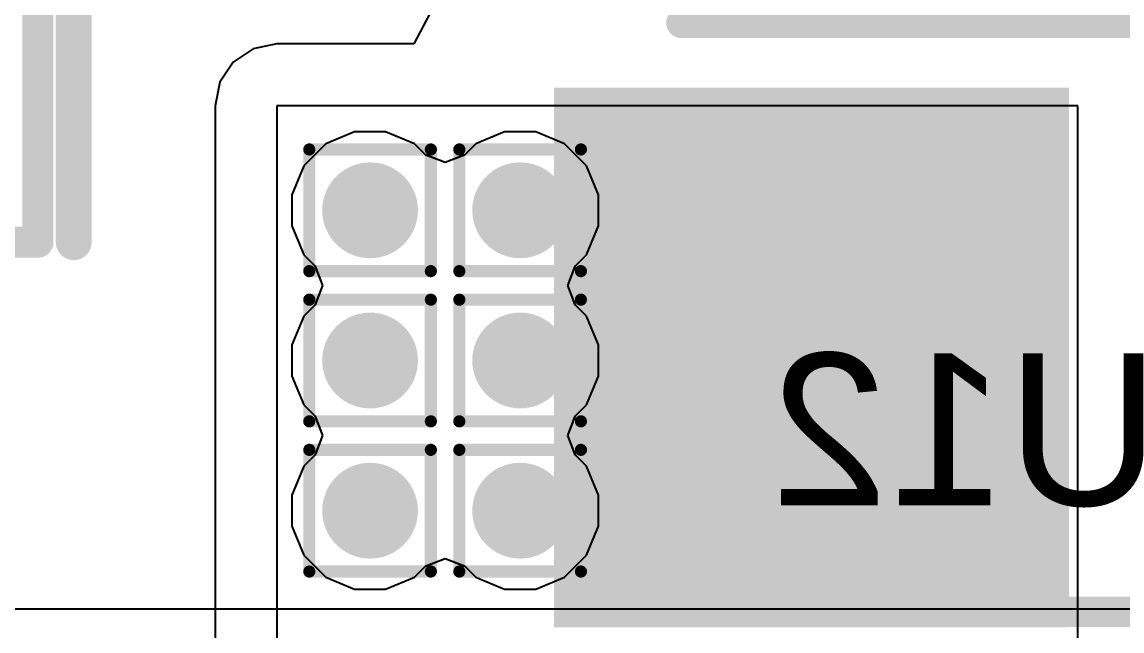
# Model space of a CAD drawing. Header units: inches. Extents: x -12 to 5355, y -7 to 5366.
# Drawn here: x 5.792 to 10.389, y 21.231 to 23.773 of the extents above; entities that cross this region are included whole.
import ezdxf

# ---------------------------------------------------------------- set-up
doc = ezdxf.new("R2010")
doc.units = ezdxf.units.IN
for name, color, linetype in [('BOTTOM LAYER', 5, 'Continuous'), ('Bottom Overlay', 54, 'Continuous'), ('Drill Drawing', 1, 'Continuous'), ('GROUND1', 16, 'Continuous'), ('GROUND2', 156, 'Continuous'), ('POWER', 76, 'Continuous'), ('SIGNAL', 90, 'Continuous'), ('Top 3D Models', 56, 'Continuous'), ('TOP LAYER', 1, 'Continuous'), ('Top Overlay', 2, 'Continuous'), ('Top Paste', 8, 'Continuous'), ('Top Solder', 216, 'Continuous'), ('Via Holes', 16, 'Continuous')]:
    doc.layers.add(name, color=color, linetype=linetype)
doc.styles.add('Arial', font='', dxfattribs={"height": 0.2})
doc.styles.get('Arial').set_extended_font_data('Arial')

# ---------------------------------------------------------------- blocks, each defined once
blk = doc.blocks.new('2036150003_1')
at = {"layer": 'Top 3D Models'}
for points in [[(4.705, 2.76, 0.13, 0.13, 0), (-4.705, 2.76, 0.13, 0.13, 0)], [(4.705, -3.16, 0.13, 0.13, 0), (4.705, 2.76, 0.13, 0.13, 0)]]:
    blk.add_lwpolyline(points, format="xyseb", dxfattribs=at)
blk.add_lwpolyline([(4.6725, 2.76, 0.065, 0.065, 1), (4.7375, 2.76, 0.065, 0.065, 1)], format="xyseb", close=True, dxfattribs=at)
blk.add_lwpolyline([(4.6725, 2.76, 0.065, 0.065, 1), (4.7375, 2.76, 0.065, 0.065, 1)], format="xyseb", close=True, dxfattribs=at)
at = {"layer": 'Top Overlay'}
blk.add_lwpolyline([(4.705, 2.91, 0.15, 0.15, 0), (-4.705, 2.91, 0.15, 0.15, 0)], format="xyseb", dxfattribs=at)
blk.add_lwpolyline([(4.6675, 2.91, 0.075, 0.075, 1), (4.7425, 2.91, 0.075, 0.075, 1)], format="xyseb", close=True, dxfattribs=at)
blk = doc.blocks.new('8_SO_EP__B_15')
at = {"layer": 'Bottom Overlay'}
blk.add_lwpolyline([(-1.6002, 2.5146, 0.127, 0.127, 0), (1.5748, 2.5146, 0.127, 0.127, 0)], format="xyseb", dxfattribs=at)
blk.add_lwpolyline([(-1.632, 2.5146, 0.0635, 0.0635, 1), (-1.5684, 2.5146, 0.0635, 0.0635, 1)], format="xyseb", close=True, dxfattribs=at)
blk = doc.blocks.new('DO_214AC_SMA__55')
at = {"layer": 'TOP LAYER'}
blk.add_hatch(color=1, dxfattribs=at).paths.add_polyline_path([(-3.0222, 1.1516), (-1.0222, 1.1516), (-1.0222, -0.9484), (-3.0222, -0.9484)])
at = {"layer": 'Top Paste'}
blk.add_hatch(color=8, dxfattribs=at).paths.add_polyline_path([(-3.0222, 1.1516), (-1.0222, 1.1516), (-1.0222, -0.9484), (-3.0222, -0.9484)])
at = {"layer": 'Top Solder'}
blk.add_hatch(color=216, dxfattribs=at).paths.add_polyline_path([(-3.0984, 1.2278), (-0.946, 1.2278), (-0.946, -1.0246), (-3.0984, -1.0246)])
at = {"layer": 'Top Overlay'}
blk.add_lwpolyline([(-2.5653, 1.4986, 0.127, 0.127, 0), (2.9211, 1.4986, 0.127, 0.127, 0)], format="xyseb", dxfattribs=at)
blk.add_lwpolyline([(-2.5971, 1.4986, 0.0635, 0.0635, 1), (-2.5336, 1.4986, 0.0635, 0.0635, 1)], format="xyseb", close=True, dxfattribs=at)

msp = doc.modelspace()

# ---------------------------------------------------------------- hatches: boundary and pattern name
at = {"layer": 'BOTTOM LAYER'}
h = msp.add_hatch(color=5, dxfattribs=at)
edge = h.paths.add_edge_path()
edge.add_arc((7.247, 22.987), 0.2, 0, 360)
h = msp.add_hatch(color=5, dxfattribs=at)
edge = h.paths.add_edge_path()
edge.add_arc((7.874, 22.987), 0.2, 0, 360)
h = msp.add_hatch(color=5, dxfattribs=at)
edge = h.paths.add_edge_path()
edge.add_arc((7.247, 22.36), 0.2, 0, 360)
h = msp.add_hatch(color=5, dxfattribs=at)
edge = h.paths.add_edge_path()
edge.add_arc((7.874, 22.36), 0.2, 0, 360)
h = msp.add_hatch(color=5, dxfattribs=at)
edge = h.paths.add_edge_path()
edge.add_arc((7.247, 21.733), 0.2, 0, 360)
h = msp.add_hatch(color=5, dxfattribs=at)
edge = h.paths.add_edge_path()
edge.add_arc((7.874, 21.733), 0.2, 0, 360)
at = {"layer": 'GROUND1'}
h = msp.add_hatch(color=16, dxfattribs=at)
edge = h.paths.add_edge_path()
edge.add_arc((7.247, 22.987), 0.2, 0, 360)
h = msp.add_hatch(color=16, dxfattribs=at)
edge = h.paths.add_edge_path()
edge.add_arc((7.874, 22.987), 0.2, 0, 360)
h = msp.add_hatch(color=16, dxfattribs=at)
edge = h.paths.add_edge_path()
edge.add_arc((7.247, 22.36), 0.2, 0, 360)
h = msp.add_hatch(color=16, dxfattribs=at)
edge = h.paths.add_edge_path()
edge.add_arc((7.874, 22.36), 0.2, 0, 360)
h = msp.add_hatch(color=16, dxfattribs=at)
edge = h.paths.add_edge_path()
edge.add_arc((7.247, 21.733), 0.2, 0, 360)
h = msp.add_hatch(color=16, dxfattribs=at)
edge = h.paths.add_edge_path()
edge.add_arc((7.874, 21.733), 0.2, 0, 360)
at = {"layer": 'GROUND2'}
h = msp.add_hatch(color=156, dxfattribs=at)
edge = h.paths.add_edge_path()
edge.add_arc((7.247, 22.987), 0.2, 0, 360)
h = msp.add_hatch(color=156, dxfattribs=at)
edge = h.paths.add_edge_path()
edge.add_arc((7.874, 22.987), 0.2, 0, 360)
h = msp.add_hatch(color=156, dxfattribs=at)
edge = h.paths.add_edge_path()
edge.add_arc((7.247, 22.36), 0.2, 0, 360)
h = msp.add_hatch(color=156, dxfattribs=at)
edge = h.paths.add_edge_path()
edge.add_arc((7.874, 22.36), 0.2, 0, 360)
h = msp.add_hatch(color=156, dxfattribs=at)
edge = h.paths.add_edge_path()
edge.add_arc((7.247, 21.733), 0.2, 0, 360)
h = msp.add_hatch(color=156, dxfattribs=at)
edge = h.paths.add_edge_path()
edge.add_arc((7.874, 21.733), 0.2, 0, 360)
at = {"layer": 'POWER'}
h = msp.add_hatch(color=76, dxfattribs=at)
edge = h.paths.add_edge_path()
edge.add_arc((7.247, 22.987), 0.2, 0, 360)
h = msp.add_hatch(color=76, dxfattribs=at)
edge = h.paths.add_edge_path()
edge.add_arc((7.874, 22.987), 0.2, 0, 360)
h = msp.add_hatch(color=76, dxfattribs=at)
edge = h.paths.add_edge_path()
edge.add_arc((7.247, 22.36), 0.2, 0, 360)
h = msp.add_hatch(color=76, dxfattribs=at)
edge = h.paths.add_edge_path()
edge.add_arc((7.874, 22.36), 0.2, 0, 360)
h = msp.add_hatch(color=76, dxfattribs=at)
edge = h.paths.add_edge_path()
edge.add_arc((7.247, 21.733), 0.2, 0, 360)
h = msp.add_hatch(color=76, dxfattribs=at)
edge = h.paths.add_edge_path()
edge.add_arc((7.874, 21.733), 0.2, 0, 360)
at = {"layer": 'SIGNAL'}
h = msp.add_hatch(color=90, dxfattribs=at)
edge = h.paths.add_edge_path()
edge.add_arc((7.247, 22.987), 0.2, 0, 360)
h = msp.add_hatch(color=90, dxfattribs=at)
edge = h.paths.add_edge_path()
edge.add_arc((7.874, 22.987), 0.2, 0, 360)
h = msp.add_hatch(color=90, dxfattribs=at)
edge = h.paths.add_edge_path()
edge.add_arc((7.247, 22.36), 0.2, 0, 360)
h = msp.add_hatch(color=90, dxfattribs=at)
edge = h.paths.add_edge_path()
edge.add_arc((7.874, 22.36), 0.2, 0, 360)
h = msp.add_hatch(color=90, dxfattribs=at)
edge = h.paths.add_edge_path()
edge.add_arc((7.247, 21.733), 0.2, 0, 360)
h = msp.add_hatch(color=90, dxfattribs=at)
edge = h.paths.add_edge_path()
edge.add_arc((7.874, 21.733), 0.2, 0, 360)
at = {"layer": 'TOP LAYER'}
h = msp.add_hatch(color=1, dxfattribs=at)
edge = h.paths.add_edge_path()
edge.add_arc((7.247, 22.987), 0.2, 0, 360)
h = msp.add_hatch(color=1, dxfattribs=at)
edge = h.paths.add_edge_path()
edge.add_arc((7.874, 22.987), 0.2, 0, 360)
h = msp.add_hatch(color=1, dxfattribs=at)
edge = h.paths.add_edge_path()
edge.add_arc((7.247, 22.36), 0.2, 0, 360)
h = msp.add_hatch(color=1, dxfattribs=at)
edge = h.paths.add_edge_path()
edge.add_arc((7.874, 22.36), 0.2, 0, 360)
h = msp.add_hatch(color=1, dxfattribs=at)
edge = h.paths.add_edge_path()
edge.add_arc((7.247, 21.733), 0.2, 0, 360)
h = msp.add_hatch(color=1, dxfattribs=at)
edge = h.paths.add_edge_path()
edge.add_arc((7.874, 21.733), 0.2, 0, 360)
at = {"layer": 'Via Holes'}
h = msp.add_hatch(color=7, dxfattribs=at)
edge = h.paths.add_edge_path()
edge.add_arc((7.247, 22.987), 0.1, 0, 360)
h = msp.add_hatch(color=7, dxfattribs=at)
edge = h.paths.add_edge_path()
edge.add_arc((7.874, 22.987), 0.1, 0, 360)
h = msp.add_hatch(color=7, dxfattribs=at)
edge = h.paths.add_edge_path()
edge.add_arc((7.247, 22.36), 0.1, 0, 360)
h = msp.add_hatch(color=7, dxfattribs=at)
edge = h.paths.add_edge_path()
edge.add_arc((7.874, 22.36), 0.1, 0, 360)
h = msp.add_hatch(color=7, dxfattribs=at)
edge = h.paths.add_edge_path()
edge.add_arc((7.247, 21.733), 0.1, 0, 360)
h = msp.add_hatch(color=7, dxfattribs=at)
edge = h.paths.add_edge_path()
edge.add_arc((7.874, 21.733), 0.1, 0, 360)

# ---------------------------------------------------------------- linework, layer by layer
at = {"layer": 'BOTTOM LAYER'}
for p, q in [((7.182, 23.314), (7.0618, 23.2642)), ((7.312, 23.314), (7.182, 23.314)), ((7.4322, 23.2642), (7.312, 23.314)), ((7.809, 23.314), (7.6888, 23.2642)), ((7.939, 23.314), (7.809, 23.314)), ((8.0592, 23.2642), (7.939, 23.314)), ((7.0618, 23.2642), (6.9698, 23.1722)), ((7.4783, 23.2181), (7.4322, 23.2642)), ((7.6888, 23.2642), (7.6427, 23.2181)), ((8.1512, 23.1722), (8.0592, 23.2642)), ((7.5605, 23.1863), (7.4783, 23.2181)), ((7.6427, 23.2181), (7.5605, 23.1863)), ((6.9698, 23.1722), (6.92, 23.052)), ((8.201, 23.052), (8.1512, 23.1722)), ((6.92, 23.052), (6.92, 22.922)), ((8.201, 22.922), (8.201, 23.052)), ((6.92, 22.922), (6.9698, 22.8018)), ((8.1512, 22.8018), (8.201, 22.922)), ((6.9698, 22.8018), (7.0159, 22.7557)), ((8.1051, 22.7557), (8.1512, 22.8018)), ((7.0159, 22.7557), (7.0477, 22.6735)), ((8.0733, 22.6735), (8.1051, 22.7557)), ((7.0477, 22.6735), (7.0159, 22.5913)), ((8.1051, 22.5913), (8.0733, 22.6735)), ((7.0159, 22.5913), (6.9698, 22.5452)), ((8.1512, 22.5452), (8.1051, 22.5913)), ((6.9698, 22.5452), (6.92, 22.425)), ((8.201, 22.425), (8.1512, 22.5452)), ((6.92, 22.425), (6.92, 22.295)), ((8.201, 22.295), (8.201, 22.425)), ((6.92, 22.295), (6.9698, 22.1748)), ((8.1512, 22.1748), (8.201, 22.295)), ((6.9698, 22.1748), (7.0159, 22.1287)), ((8.1051, 22.1287), (8.1512, 22.1748)), ((7.0159, 22.1287), (7.0477, 22.0465)), ((8.0733, 22.0465), (8.1051, 22.1287)), ((7.0477, 22.0465), (7.0159, 21.9643)), ((8.1051, 21.9643), (8.0733, 22.0465)), ((7.0159, 21.9643), (6.9698, 21.9182)), ((8.1512, 21.9182), (8.1051, 21.9643)), ((6.9698, 21.9182), (6.92, 21.798)), ((8.201, 21.798), (8.1512, 21.9182)), ((6.92, 21.798), (6.92, 21.668)), ((8.201, 21.668), (8.201, 21.798)), ((6.92, 21.668), (6.9698, 21.5478)), ((8.1512, 21.5478), (8.201, 21.668)), ((6.9698, 21.5478), (7.0618, 21.4558)), ((7.4783, 21.5019), (7.5605, 21.5337)), ((7.5605, 21.5337), (7.6427, 21.5019)), ((8.0592, 21.4558), (8.1512, 21.5478)), ((7.4322, 21.4558), (7.4783, 21.5019)), ((7.6427, 21.5019), (7.6888, 21.4558)), ((7.0618, 21.4558), (7.182, 21.406)), ((7.312, 21.406), (7.4322, 21.4558)), ((7.6888, 21.4558), (7.809, 21.406)), ((7.939, 21.406), (8.0592, 21.4558)), ((7.182, 21.406), (7.312, 21.406)), ((7.809, 21.406), (7.939, 21.406))]:
    msp.add_line(p, q, dxfattribs=at)
at = {"layer": 'Drill Drawing'}
for points in [[(6.993, 23.241, 0.0508, 0.0508, 0), (7.501, 23.241, 0.0508, 0.0508, 0)], [(6.993, 22.733, 0.0508, 0.0508, 0), (6.993, 23.241, 0.0508, 0.0508, 0)], [(7.501, 22.733, 0.0508, 0.0508, 0), (7.501, 23.241, 0.0508, 0.0508, 0)], [(7.62, 23.241, 0.0508, 0.0508, 0), (8.128, 23.241, 0.0508, 0.0508, 0)], [(7.62, 22.733, 0.0508, 0.0508, 0), (7.62, 23.241, 0.0508, 0.0508, 0)], [(8.128, 22.733, 0.0508, 0.0508, 0), (8.128, 23.241, 0.0508, 0.0508, 0)], [(6.993, 22.733, 0.0508, 0.0508, 0), (7.501, 22.733, 0.0508, 0.0508, 0)], [(7.62, 22.733, 0.0508, 0.0508, 0), (8.128, 22.733, 0.0508, 0.0508, 0)], [(6.993, 22.614, 0.0508, 0.0508, 0), (7.501, 22.614, 0.0508, 0.0508, 0)], [(6.993, 22.106, 0.0508, 0.0508, 0), (6.993, 22.614, 0.0508, 0.0508, 0)], [(7.501, 22.106, 0.0508, 0.0508, 0), (7.501, 22.614, 0.0508, 0.0508, 0)], [(7.62, 22.614, 0.0508, 0.0508, 0), (8.128, 22.614, 0.0508, 0.0508, 0)], [(7.62, 22.106, 0.0508, 0.0508, 0), (7.62, 22.614, 0.0508, 0.0508, 0)], [(8.128, 22.106, 0.0508, 0.0508, 0), (8.128, 22.614, 0.0508, 0.0508, 0)], [(6.993, 22.106, 0.0508, 0.0508, 0), (7.501, 22.106, 0.0508, 0.0508, 0)], [(7.62, 22.106, 0.0508, 0.0508, 0), (8.128, 22.106, 0.0508, 0.0508, 0)], [(6.993, 21.987, 0.0508, 0.0508, 0), (7.501, 21.987, 0.0508, 0.0508, 0)], [(6.993, 21.479, 0.0508, 0.0508, 0), (6.993, 21.987, 0.0508, 0.0508, 0)], [(7.501, 21.479, 0.0508, 0.0508, 0), (7.501, 21.987, 0.0508, 0.0508, 0)], [(7.62, 21.987, 0.0508, 0.0508, 0), (8.128, 21.987, 0.0508, 0.0508, 0)], [(7.62, 21.479, 0.0508, 0.0508, 0), (7.62, 21.987, 0.0508, 0.0508, 0)], [(8.128, 21.479, 0.0508, 0.0508, 0), (8.128, 21.987, 0.0508, 0.0508, 0)], [(6.993, 21.479, 0.0508, 0.0508, 0), (7.501, 21.479, 0.0508, 0.0508, 0)], [(7.62, 21.479, 0.0508, 0.0508, 0), (8.128, 21.479, 0.0508, 0.0508, 0)]]:
    msp.add_lwpolyline(points, format="xyseb", dxfattribs=at)
for points in [[(6.9803, 23.241, 0.0254, 0.0254, 1), (7.0057, 23.241, 0.0254, 0.0254, 1)], [(6.9803, 23.241, 0.0254, 0.0254, 1), (7.0057, 23.241, 0.0254, 0.0254, 1)], [(7.4883, 23.241, 0.0254, 0.0254, 1), (7.5137, 23.241, 0.0254, 0.0254, 1)], [(7.4883, 23.241, 0.0254, 0.0254, 1), (7.5137, 23.241, 0.0254, 0.0254, 1)], [(7.6073, 23.241, 0.0254, 0.0254, 1), (7.6327, 23.241, 0.0254, 0.0254, 1)], [(7.6073, 23.241, 0.0254, 0.0254, 1), (7.6327, 23.241, 0.0254, 0.0254, 1)], [(8.1153, 23.241, 0.0254, 0.0254, 1), (8.1407, 23.241, 0.0254, 0.0254, 1)], [(8.1153, 23.241, 0.0254, 0.0254, 1), (8.1407, 23.241, 0.0254, 0.0254, 1)], [(6.9803, 22.733, 0.0254, 0.0254, 1), (7.0057, 22.733, 0.0254, 0.0254, 1)], [(6.9803, 22.733, 0.0254, 0.0254, 1), (7.0057, 22.733, 0.0254, 0.0254, 1)], [(7.4883, 22.733, 0.0254, 0.0254, 1), (7.5137, 22.733, 0.0254, 0.0254, 1)], [(7.4883, 22.733, 0.0254, 0.0254, 1), (7.5137, 22.733, 0.0254, 0.0254, 1)], [(7.6073, 22.733, 0.0254, 0.0254, 1), (7.6327, 22.733, 0.0254, 0.0254, 1)], [(7.6073, 22.733, 0.0254, 0.0254, 1), (7.6327, 22.733, 0.0254, 0.0254, 1)], [(8.1153, 22.733, 0.0254, 0.0254, 1), (8.1407, 22.733, 0.0254, 0.0254, 1)], [(8.1153, 22.733, 0.0254, 0.0254, 1), (8.1407, 22.733, 0.0254, 0.0254, 1)], [(6.9803, 22.614, 0.0254, 0.0254, 1), (7.0057, 22.614, 0.0254, 0.0254, 1)], [(6.9803, 22.614, 0.0254, 0.0254, 1), (7.0057, 22.614, 0.0254, 0.0254, 1)], [(7.4883, 22.614, 0.0254, 0.0254, 1), (7.5137, 22.614, 0.0254, 0.0254, 1)], [(7.4883, 22.614, 0.0254, 0.0254, 1), (7.5137, 22.614, 0.0254, 0.0254, 1)], [(7.6073, 22.614, 0.0254, 0.0254, 1), (7.6327, 22.614, 0.0254, 0.0254, 1)], [(7.6073, 22.614, 0.0254, 0.0254, 1), (7.6327, 22.614, 0.0254, 0.0254, 1)], [(8.1153, 22.614, 0.0254, 0.0254, 1), (8.1407, 22.614, 0.0254, 0.0254, 1)], [(8.1153, 22.614, 0.0254, 0.0254, 1), (8.1407, 22.614, 0.0254, 0.0254, 1)], [(6.9803, 22.106, 0.0254, 0.0254, 1), (7.0057, 22.106, 0.0254, 0.0254, 1)], [(6.9803, 22.106, 0.0254, 0.0254, 1), (7.0057, 22.106, 0.0254, 0.0254, 1)], [(7.4883, 22.106, 0.0254, 0.0254, 1), (7.5137, 22.106, 0.0254, 0.0254, 1)], [(7.4883, 22.106, 0.0254, 0.0254, 1), (7.5137, 22.106, 0.0254, 0.0254, 1)], [(7.6073, 22.106, 0.0254, 0.0254, 1), (7.6327, 22.106, 0.0254, 0.0254, 1)], [(7.6073, 22.106, 0.0254, 0.0254, 1), (7.6327, 22.106, 0.0254, 0.0254, 1)], [(8.1153, 22.106, 0.0254, 0.0254, 1), (8.1407, 22.106, 0.0254, 0.0254, 1)], [(8.1153, 22.106, 0.0254, 0.0254, 1), (8.1407, 22.106, 0.0254, 0.0254, 1)], [(6.9803, 21.987, 0.0254, 0.0254, 1), (7.0057, 21.987, 0.0254, 0.0254, 1)], [(6.9803, 21.987, 0.0254, 0.0254, 1), (7.0057, 21.987, 0.0254, 0.0254, 1)], [(7.4883, 21.987, 0.0254, 0.0254, 1), (7.5137, 21.987, 0.0254, 0.0254, 1)], [(7.4883, 21.987, 0.0254, 0.0254, 1), (7.5137, 21.987, 0.0254, 0.0254, 1)], [(7.6073, 21.987, 0.0254, 0.0254, 1), (7.6327, 21.987, 0.0254, 0.0254, 1)], [(7.6073, 21.987, 0.0254, 0.0254, 1), (7.6327, 21.987, 0.0254, 0.0254, 1)], [(8.1153, 21.987, 0.0254, 0.0254, 1), (8.1407, 21.987, 0.0254, 0.0254, 1)], [(8.1153, 21.987, 0.0254, 0.0254, 1), (8.1407, 21.987, 0.0254, 0.0254, 1)], [(6.9803, 21.479, 0.0254, 0.0254, 1), (7.0057, 21.479, 0.0254, 0.0254, 1)], [(6.9803, 21.479, 0.0254, 0.0254, 1), (7.0057, 21.479, 0.0254, 0.0254, 1)], [(7.4883, 21.479, 0.0254, 0.0254, 1), (7.5137, 21.479, 0.0254, 0.0254, 1)], [(7.4883, 21.479, 0.0254, 0.0254, 1), (7.5137, 21.479, 0.0254, 0.0254, 1)], [(7.6073, 21.479, 0.0254, 0.0254, 1), (7.6327, 21.479, 0.0254, 0.0254, 1)], [(7.6073, 21.479, 0.0254, 0.0254, 1), (7.6327, 21.479, 0.0254, 0.0254, 1)], [(8.1153, 21.479, 0.0254, 0.0254, 1), (8.1407, 21.479, 0.0254, 0.0254, 1)], [(8.1153, 21.479, 0.0254, 0.0254, 1), (8.1407, 21.479, 0.0254, 0.0254, 1)]]:
    msp.add_lwpolyline(points, format="xyseb", close=True, dxfattribs=at)
at = {"layer": 'GROUND1'}
for p, q in [((7.182, 23.314), (7.0618, 23.2642)), ((7.312, 23.314), (7.182, 23.314)), ((7.4322, 23.2642), (7.312, 23.314)), ((7.809, 23.314), (7.6888, 23.2642)), ((7.939, 23.314), (7.809, 23.314)), ((8.0592, 23.2642), (7.939, 23.314)), ((7.0618, 23.2642), (6.9698, 23.1722)), ((7.4783, 23.2181), (7.4322, 23.2642)), ((7.6888, 23.2642), (7.6427, 23.2181)), ((8.1512, 23.1722), (8.0592, 23.2642)), ((7.5605, 23.1863), (7.4783, 23.2181)), ((7.6427, 23.2181), (7.5605, 23.1863)), ((6.9698, 23.1722), (6.92, 23.052)), ((8.201, 23.052), (8.1512, 23.1722)), ((6.92, 23.052), (6.92, 22.922)), ((8.201, 22.922), (8.201, 23.052)), ((6.92, 22.922), (6.9698, 22.8018)), ((8.1512, 22.8018), (8.201, 22.922)), ((6.9698, 22.8018), (7.0159, 22.7557)), ((8.1051, 22.7557), (8.1512, 22.8018)), ((7.0159, 22.7557), (7.0477, 22.6735)), ((8.0733, 22.6735), (8.1051, 22.7557)), ((7.0477, 22.6735), (7.0159, 22.5913)), ((8.1051, 22.5913), (8.0733, 22.6735)), ((7.0159, 22.5913), (6.9698, 22.5452)), ((8.1512, 22.5452), (8.1051, 22.5913)), ((6.9698, 22.5452), (6.92, 22.425)), ((8.201, 22.425), (8.1512, 22.5452)), ((6.92, 22.425), (6.92, 22.295)), ((8.201, 22.295), (8.201, 22.425)), ((6.92, 22.295), (6.9698, 22.1748)), ((8.1512, 22.1748), (8.201, 22.295)), ((6.9698, 22.1748), (7.0159, 22.1287)), ((8.1051, 22.1287), (8.1512, 22.1748)), ((7.0159, 22.1287), (7.0477, 22.0465)), ((8.0733, 22.0465), (8.1051, 22.1287)), ((7.0477, 22.0465), (7.0159, 21.9643)), ((8.1051, 21.9643), (8.0733, 22.0465)), ((7.0159, 21.9643), (6.9698, 21.9182)), ((8.1512, 21.9182), (8.1051, 21.9643)), ((6.9698, 21.9182), (6.92, 21.798)), ((8.201, 21.798), (8.1512, 21.9182)), ((6.92, 21.798), (6.92, 21.668)), ((8.201, 21.668), (8.201, 21.798)), ((6.92, 21.668), (6.9698, 21.5478)), ((8.1512, 21.5478), (8.201, 21.668)), ((6.9698, 21.5478), (7.0618, 21.4558)), ((7.4783, 21.5019), (7.5605, 21.5337)), ((7.5605, 21.5337), (7.6427, 21.5019)), ((8.0592, 21.4558), (8.1512, 21.5478)), ((7.4322, 21.4558), (7.4783, 21.5019)), ((7.6427, 21.5019), (7.6888, 21.4558)), ((7.0618, 21.4558), (7.182, 21.406)), ((7.312, 21.406), (7.4322, 21.4558)), ((7.6888, 21.4558), (7.809, 21.406)), ((7.939, 21.406), (8.0592, 21.4558)), ((7.182, 21.406), (7.312, 21.406)), ((7.809, 21.406), (7.939, 21.406))]:
    msp.add_line(p, q, dxfattribs=at)
at = {"layer": 'GROUND2'}
for p, q in [((7.182, 23.314), (7.0618, 23.2642)), ((7.312, 23.314), (7.182, 23.314)), ((7.4322, 23.2642), (7.312, 23.314)), ((7.809, 23.314), (7.6888, 23.2642)), ((7.939, 23.314), (7.809, 23.314)), ((8.0592, 23.2642), (7.939, 23.314)), ((7.0618, 23.2642), (6.9698, 23.1722)), ((7.4799, 23.2166), (7.4322, 23.2642)), ((7.6888, 23.2642), (7.6411, 23.2166)), ((8.1512, 23.1722), (8.0592, 23.2642)), ((7.5605, 23.186), (7.4799, 23.2166)), ((7.6411, 23.2166), (7.5605, 23.186)), ((6.9698, 23.1722), (6.92, 23.052)), ((8.201, 23.052), (8.1512, 23.1722)), ((6.92, 23.052), (6.92, 22.922)), ((8.201, 22.922), (8.201, 23.052)), ((6.92, 22.922), (6.9698, 22.8018)), ((8.1512, 22.8018), (8.201, 22.922)), ((6.9698, 22.8018), (7.0174, 22.7541)), ((8.1036, 22.7541), (8.1512, 22.8018)), ((7.0174, 22.7541), (7.048, 22.6735)), ((8.073, 22.6735), (8.1036, 22.7541)), ((7.048, 22.6735), (7.0174, 22.5929)), ((8.1036, 22.5929), (8.073, 22.6735)), ((7.0174, 22.5929), (6.9698, 22.5452)), ((8.1512, 22.5452), (8.1036, 22.5929)), ((6.9698, 22.5452), (6.92, 22.425)), ((8.201, 22.425), (8.1512, 22.5452)), ((6.92, 22.425), (6.92, 22.295)), ((8.201, 22.295), (8.201, 22.425)), ((6.92, 22.295), (6.9698, 22.1748)), ((8.1512, 22.1748), (8.201, 22.295)), ((6.9698, 22.1748), (7.0174, 22.1271)), ((8.1036, 22.1271), (8.1512, 22.1748)), ((7.0174, 22.1271), (7.048, 22.0465)), ((8.073, 22.0465), (8.1036, 22.1271)), ((7.048, 22.0465), (7.0174, 21.9659)), ((8.1036, 21.9659), (8.073, 22.0465)), ((7.0174, 21.9659), (6.9698, 21.9182)), ((8.1512, 21.9182), (8.1036, 21.9659)), ((6.9698, 21.9182), (6.92, 21.798)), ((8.201, 21.798), (8.1512, 21.9182)), ((6.92, 21.798), (6.92, 21.668)), ((8.201, 21.668), (8.201, 21.798)), ((6.92, 21.668), (6.9698, 21.5478)), ((8.1512, 21.5478), (8.201, 21.668)), ((6.9698, 21.5478), (7.0618, 21.4558)), ((7.4799, 21.5034), (7.5605, 21.534)), ((7.5605, 21.534), (7.6411, 21.5034)), ((8.0592, 21.4558), (8.1512, 21.5478)), ((7.4322, 21.4558), (7.4799, 21.5034)), ((7.6411, 21.5034), (7.6888, 21.4558)), ((7.0618, 21.4558), (7.182, 21.406)), ((7.312, 21.406), (7.4322, 21.4558)), ((7.6888, 21.4558), (7.809, 21.406)), ((7.939, 21.406), (8.0592, 21.4558)), ((7.182, 21.406), (7.312, 21.406)), ((7.809, 21.406), (7.939, 21.406))]:
    msp.add_line(p, q, dxfattribs=at)
at = {"layer": 'POWER'}
msp.add_line((10.7511, 21.3225), (0.259, 21.3225), dxfattribs=at)
at = {"layer": 'SIGNAL'}
for p, q in [((7.182, 23.314), (7.0618, 23.2642)), ((7.312, 23.314), (7.182, 23.314)), ((7.4322, 23.2642), (7.312, 23.314)), ((7.809, 23.314), (7.6888, 23.2642)), ((7.939, 23.314), (7.809, 23.314)), ((8.0592, 23.2642), (7.939, 23.314)), ((7.0618, 23.2642), (6.9698, 23.1722)), ((7.4799, 23.2166), (7.4322, 23.2642)), ((7.6888, 23.2642), (7.6411, 23.2166)), ((8.1512, 23.1722), (8.0592, 23.2642)), ((7.5605, 23.186), (7.4799, 23.2166)), ((7.6411, 23.2166), (7.5605, 23.186)), ((6.9698, 23.1722), (6.92, 23.052)), ((8.201, 23.052), (8.1512, 23.1722)), ((6.92, 23.052), (6.92, 22.922)), ((8.201, 22.922), (8.201, 23.052)), ((6.92, 22.922), (6.9698, 22.8018)), ((8.1512, 22.8018), (8.201, 22.922)), ((6.9698, 22.8018), (7.0174, 22.7541)), ((8.1036, 22.7541), (8.1512, 22.8018)), ((7.0174, 22.7541), (7.048, 22.6735)), ((8.073, 22.6735), (8.1036, 22.7541)), ((7.048, 22.6735), (7.0174, 22.5929)), ((8.1036, 22.5929), (8.073, 22.6735)), ((7.0174, 22.5929), (6.9698, 22.5452)), ((8.1512, 22.5452), (8.1036, 22.5929)), ((6.9698, 22.5452), (6.92, 22.425)), ((8.201, 22.425), (8.1512, 22.5452)), ((6.92, 22.425), (6.92, 22.295)), ((8.201, 22.295), (8.201, 22.425)), ((6.92, 22.295), (6.9698, 22.1748)), ((8.1512, 22.1748), (8.201, 22.295)), ((6.9698, 22.1748), (7.0174, 22.1271)), ((8.1036, 22.1271), (8.1512, 22.1748)), ((7.0174, 22.1271), (7.048, 22.0465)), ((8.073, 22.0465), (8.1036, 22.1271)), ((7.048, 22.0465), (7.0174, 21.9659)), ((8.1036, 21.9659), (8.073, 22.0465)), ((7.0174, 21.9659), (6.9698, 21.9182)), ((8.1512, 21.9182), (8.1036, 21.9659)), ((6.9698, 21.9182), (6.92, 21.798)), ((8.201, 21.798), (8.1512, 21.9182)), ((6.92, 21.798), (6.92, 21.668)), ((8.201, 21.668), (8.201, 21.798)), ((6.92, 21.668), (6.9698, 21.5478)), ((8.1512, 21.5478), (8.201, 21.668)), ((6.9698, 21.5478), (7.0618, 21.4558)), ((7.4799, 21.5034), (7.5605, 21.534)), ((7.5605, 21.534), (7.6411, 21.5034)), ((8.0592, 21.4558), (8.1512, 21.5478)), ((7.4322, 21.4558), (7.4799, 21.5034)), ((7.6411, 21.5034), (7.6888, 21.4558)), ((7.0618, 21.4558), (7.182, 21.406)), ((7.312, 21.406), (7.4322, 21.4558)), ((7.6888, 21.4558), (7.809, 21.406)), ((7.939, 21.406), (8.0592, 21.4558)), ((7.182, 21.406), (7.312, 21.406)), ((7.809, 21.406), (7.939, 21.406))]:
    msp.add_line(p, q, dxfattribs=at)
at = {"layer": 'TOP LAYER'}
for p, q in [((7.4972, 23.8084), (7.4293, 23.6814)), ((6.858, 23.6814), (6.7589, 23.6617)), ((7.4293, 23.6814), (6.858, 23.6814)), ((6.7589, 23.6617), (6.6749, 23.6056)), ((6.6749, 23.6056), (6.6187, 23.5216)), ((6.6187, 23.5216), (6.599, 23.4225)), ((6.599, 23.4225), (6.599, 20.9534)), ((10.2043, 23.4225), (6.858, 23.4225)), ((6.858, 23.4225), (6.858, 16.1544)), ((10.2043, 16.1544), (10.2043, 23.4225))]:
    msp.add_line(p, q, dxfattribs=at)

# ---------------------------------------------------------------- block references
at = {"rotation": 270}
msp.add_blockref('2036150003_1', (3.0988, 27.559), dxfattribs=at)
for name, p in [('DO_214AC_SMA__55', (11.1135, 22.2709)), ('8_SO_EP__B_15', (10.541, 18.796))]:
    msp.add_blockref(name, p)

# ---------------------------------------------------------------- texts
at = {"layer": 'Bottom Overlay', "style": 'Arial', "text_generation_flag": 2}
msp.add_text('U12', height=0.635, dxfattribs=at).set_placement((10.5471, 21.7552))

doc.saveas('drawing.dxf')
